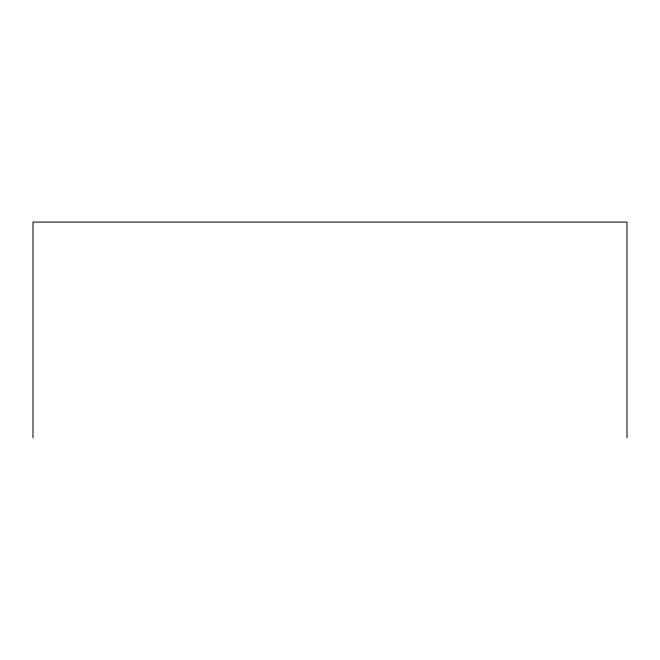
<?xml version="1.0" encoding="UTF-8"?>
<svg xmlns="http://www.w3.org/2000/svg" width="660" height="660" viewBox="0 0 660 660"><rect width="100%" height="100%" fill="white"/><g stroke="black" fill="none" stroke-linecap="round" stroke-linejoin="round"><path stroke-width="0.99" d="M627 437.918L627 222.082L33 222.082L33 437.918"/></g></svg>
